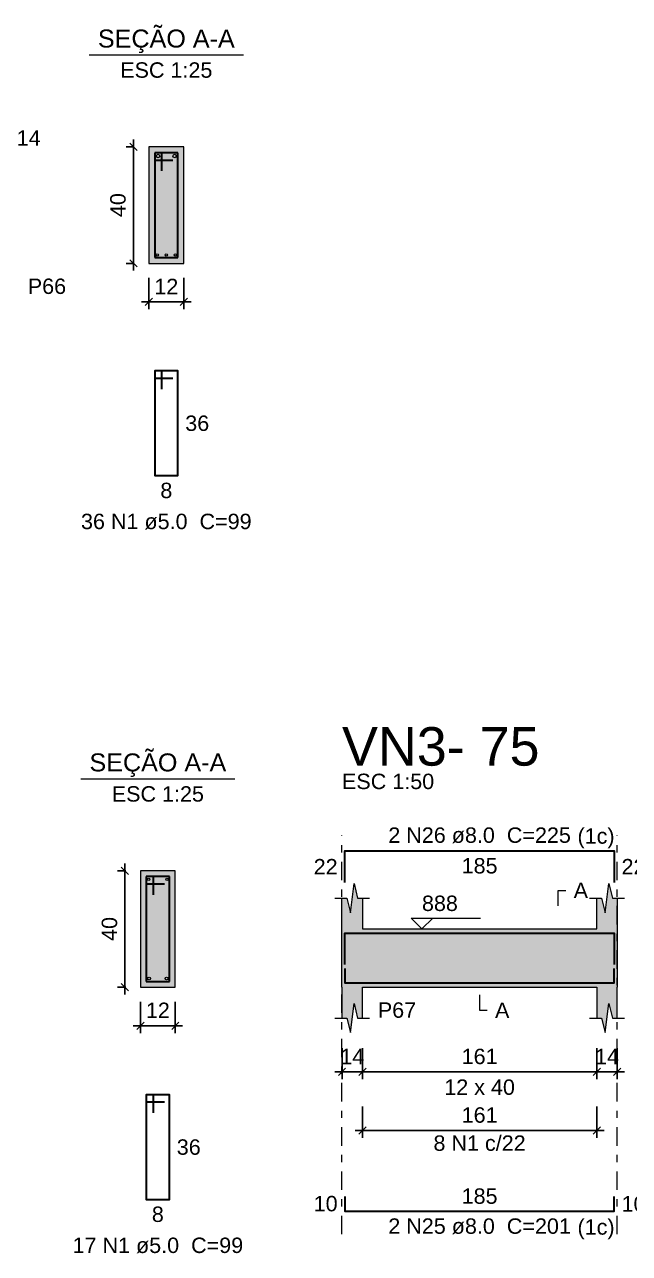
# Model space of a CAD drawing. Header units: millimetres. Extents: x -8 to 605, y -494 to 220.
# Drawn here: x 557.31 to 565.62, y -453.72 to -436.83 of the extents above; entities that cross this region are included whole.
import ezdxf

# ---------------------------------------------------------------- set-up
doc = ezdxf.new("R2010")
doc.units = ezdxf.units.MM
doc.header["$MEASUREMENT"] = 0
doc.linetypes.add('DASHDOT', pattern=[2.54, 1.27, -0.635, 0, -0.635])
doc.linetypes.add('NULL', pattern=[0])
for name, color, linetype, lineweight in [('Descrição da armadura', 7, 'Continuous', 0), ('DT-Barras na forma', 7, 'Continuous', 30), ('DT-Barras no corte', 5, 'Continuous', 5), ('DT-Barras rebatidas', 7, 'Continuous', 30), ('DT-Cotas', 7, 'Continuous', 5), ('DT-Forma', 5, 'Continuous', 5), ('DT-Hachura forma vigas', 252, 'Continuous', 5), ('DT-Hachura seção vigas', 252, 'Continuous', 5), ('DT-Pontilhado', 9, 'DASHDOT', 5), ('DT-Textos', 7, 'Continuous', 5), ('DT-Título', 5, 'Continuous', 20), ('Textos armaduras', 7, 'Continuous', 0)]:
    doc.layers.add(name, color=color, linetype=linetype, lineweight=lineweight)
doc.styles.add('Arial', font='arial.ttf')
doc.dimstyles.new('UM_25.000000', dxfattribs={"dimtxt": 0.18, "dimasz": 0.1, "dimexe": 0.1, "dimexo": 0.2, "dimgap": 0, "dimtad": 1, "dimtih": 1, "dimtoh": 1, "dimdec": 1, "dimlfac": 25, "dimzin": 0, "dimdsep": 46, "dimtxsty": 'Standard', "dimcen": 0.09, "dimdle": 0.1, "dimadec": 1, "dimazin": 2, "dimtfac": 1, "dimtdec": 4, "dimtofl": 0, "dimtmove": 0, "dimatfit": 3, "dimfxl": 1, "dimtolj": 1, "dimarcsym": 0})
doc.dimstyles.new('UM_50.000000', dxfattribs={"dimtxt": 0.18, "dimasz": 0.1, "dimexe": 0.1, "dimexo": 0.2, "dimgap": 0, "dimtad": 1, "dimtih": 1, "dimtoh": 1, "dimdec": 1, "dimlfac": 50, "dimzin": 0, "dimdsep": 46, "dimtxsty": 'Standard', "dimcen": 0.09, "dimdle": 0.1, "dimadec": 1, "dimazin": 2, "dimtfac": 1, "dimtdec": 4, "dimtofl": 0, "dimtmove": 0, "dimatfit": 3, "dimfxl": 1, "dimtolj": 1, "dimarcsym": 0})

# ---------------------------------------------------------------- blocks, each defined once
blk = doc.blocks.new('_Oblique')
at = {"color": 0, "linetype": 'ByBlock', "lineweight": -2}
blk.add_line((-0.5, -0.5), (0.5, 0.5), dxfattribs=at)
blk = doc.blocks.new('*D5129')
at = {"layer": 'Defpoints', "color": 0, "transparency": 16777216}
for p in [(558.803, -438.512), (559.014, -438.512), (559.014, -440.112)]:
    blk.add_point(p, dxfattribs=at)
at = {"layer": 'DT-Cotas', "color": 0, "lineweight": -2, "transparency": 16777216}
for p, q in [((558.803, -440.212), (558.803, -438.412)), ((558.814, -438.512), (558.703, -438.512)), ((558.814, -440.112), (558.703, -440.112))]:
    blk.add_line(p, q, dxfattribs=at)
at = {"layer": 'DT-Cotas', "color": 0, "lineweight": -2, "transparency": 16777216, "xscale": 0.1, "yscale": 0.1, "zscale": 0.1}
for p, rotation in [((558.803, -438.512), 90), ((558.803, -440.112), 270)]:
    blk.add_blockref('_Oblique', p, dxfattribs=dict(at, rotation=rotation))
at = {"layer": 'DT-Cotas', "color": 7, "transparency": 16777216, "insert": (558.591, -439.312), "char_height": 0.2118, "attachment_point": 5, "rotation": 90, "style": 'Arial'}
blk.add_mtext('\\A1;40', dxfattribs=at)
blk = doc.blocks.new('*D5130')
at = {"layer": 'Defpoints', "color": 0, "transparency": 16777216}
for p in [(559.014, -440.112), (559.494, -440.112), (559.494, -440.642)]:
    blk.add_point(p, dxfattribs=at)
at = {"layer": 'DT-Cotas', "color": 0, "lineweight": -2, "transparency": 16777216}
for p, q in [((559.014, -440.312), (559.014, -440.742)), ((559.494, -440.312), (559.494, -440.742)), ((558.914, -440.642), (559.594, -440.642))]:
    blk.add_line(p, q, dxfattribs=at)
at = {"layer": 'DT-Cotas', "color": 0, "lineweight": -2, "transparency": 16777216, "xscale": 0.1, "yscale": 0.1, "zscale": 0.1, "rotation": 180}
blk.add_blockref('_Oblique', (559.014, -440.642), dxfattribs=at)
at = {"layer": 'DT-Cotas', "color": 0, "lineweight": -2, "transparency": 16777216, "xscale": 0.1, "yscale": 0.1, "zscale": 0.1}
blk.add_blockref('_Oblique', (559.494, -440.642), dxfattribs=at)
at = {"layer": 'DT-Cotas', "color": 7, "transparency": 16777216, "insert": (559.254, -440.43), "char_height": 0.2118, "attachment_point": 5, "rotation": 0.0057, "style": 'Arial'}
blk.add_mtext('\\A1;12', dxfattribs=at)
blk = doc.blocks.new('*D5178')
at = {"layer": 'Defpoints', "color": 0, "transparency": 16777216}
for p in [(558.686, -448.458), (558.898, -448.458), (558.898, -450.058)]:
    blk.add_point(p, dxfattribs=at)
at = {"layer": 'DT-Cotas', "color": 0, "lineweight": -2, "transparency": 16777216}
for p, q in [((558.698, -448.458), (558.586, -448.458)), ((558.686, -450.158), (558.686, -448.358)), ((558.698, -450.058), (558.586, -450.058))]:
    blk.add_line(p, q, dxfattribs=at)
at = {"layer": 'DT-Cotas', "color": 0, "lineweight": -2, "transparency": 16777216, "xscale": 0.1, "yscale": 0.1, "zscale": 0.1}
for p, rotation in [((558.686, -448.458), 90), ((558.686, -450.058), 270)]:
    blk.add_blockref('_Oblique', p, dxfattribs=dict(at, rotation=rotation))
at = {"layer": 'DT-Cotas', "color": 7, "transparency": 16777216, "insert": (558.474, -449.258), "char_height": 0.2118, "attachment_point": 5, "rotation": 90, "style": 'Arial'}
blk.add_mtext('\\A1;40', dxfattribs=at)
blk = doc.blocks.new('*D5179')
at = {"layer": 'Defpoints', "color": 0, "transparency": 16777216}
for p in [(558.898, -450.058), (559.378, -450.058), (559.378, -450.588)]:
    blk.add_point(p, dxfattribs=at)
at = {"layer": 'DT-Cotas', "color": 0, "lineweight": -2, "transparency": 16777216}
for p, q in [((558.898, -450.258), (558.898, -450.688)), ((559.378, -450.258), (559.378, -450.688)), ((558.798, -450.588), (559.478, -450.588))]:
    blk.add_line(p, q, dxfattribs=at)
at = {"layer": 'DT-Cotas', "color": 0, "lineweight": -2, "transparency": 16777216, "xscale": 0.1, "yscale": 0.1, "zscale": 0.1, "rotation": 180}
blk.add_blockref('_Oblique', (558.898, -450.588), dxfattribs=at)
at = {"layer": 'DT-Cotas', "color": 0, "lineweight": -2, "transparency": 16777216, "xscale": 0.1, "yscale": 0.1, "zscale": 0.1}
blk.add_blockref('_Oblique', (559.378, -450.588), dxfattribs=at)
at = {"layer": 'DT-Cotas', "color": 7, "transparency": 16777216, "insert": (559.138, -450.376), "char_height": 0.2118, "attachment_point": 5, "rotation": 0.0057, "style": 'Arial'}
blk.add_mtext('\\A1;12', dxfattribs=at)
blk = doc.blocks.new('*D5182')
at = {"layer": 'Defpoints', "color": 0, "transparency": 16777216}
for p in [(561.668, -450.694), (561.948, -450.694), (561.948, -451.223)]:
    blk.add_point(p, dxfattribs=at)
at = {"layer": 'DT-Cotas', "color": 0, "lineweight": -2, "transparency": 16777216}
for p, q in [((561.668, -450.894), (561.668, -451.323)), ((561.948, -450.894), (561.948, -451.323)), ((561.568, -451.223), (562.048, -451.223))]:
    blk.add_line(p, q, dxfattribs=at)
at = {"layer": 'DT-Cotas', "color": 0, "lineweight": -2, "transparency": 16777216, "xscale": 0.1, "yscale": 0.1, "zscale": 0.1, "rotation": 180}
blk.add_blockref('_Oblique', (561.668, -451.223), dxfattribs=at)
at = {"layer": 'DT-Cotas', "color": 0, "lineweight": -2, "transparency": 16777216, "xscale": 0.1, "yscale": 0.1, "zscale": 0.1}
blk.add_blockref('_Oblique', (561.948, -451.223), dxfattribs=at)
at = {"layer": 'DT-Cotas', "color": 7, "transparency": 16777216, "insert": (561.808, -451.011), "char_height": 0.2118, "attachment_point": 5, "rotation": 0.0057, "style": 'Arial'}
blk.add_mtext('\\A1;14', dxfattribs=at)
blk = doc.blocks.new('*D5183')
at = {"layer": 'Defpoints', "color": 0, "transparency": 16777216}
for p in [(561.948, -450.694), (565.168, -450.694), (565.168, -451.223)]:
    blk.add_point(p, dxfattribs=at)
at = {"layer": 'DT-Cotas', "color": 0, "lineweight": -2, "transparency": 16777216}
for p, q in [((561.948, -450.894), (561.948, -451.323)), ((565.168, -450.894), (565.168, -451.323)), ((561.848, -451.223), (565.268, -451.223))]:
    blk.add_line(p, q, dxfattribs=at)
at = {"layer": 'DT-Cotas', "color": 0, "lineweight": -2, "transparency": 16777216, "xscale": 0.1, "yscale": 0.1, "zscale": 0.1, "rotation": 180}
blk.add_blockref('_Oblique', (561.948, -451.223), dxfattribs=at)
at = {"layer": 'DT-Cotas', "color": 0, "lineweight": -2, "transparency": 16777216, "xscale": 0.1, "yscale": 0.1, "zscale": 0.1}
blk.add_blockref('_Oblique', (565.168, -451.223), dxfattribs=at)
at = {"layer": 'DT-Cotas', "color": 7, "transparency": 16777216, "insert": (563.558, -451.011), "char_height": 0.2118, "attachment_point": 5, "rotation": 0.0057, "style": 'Arial'}
blk.add_mtext('\\A1;161', dxfattribs=at)
blk = doc.blocks.new('*D5184')
at = {"layer": 'Defpoints', "color": 0, "transparency": 16777216}
for p in [(565.168, -450.694), (565.448, -450.694), (565.448, -451.223)]:
    blk.add_point(p, dxfattribs=at)
at = {"layer": 'DT-Cotas', "color": 0, "lineweight": -2, "transparency": 16777216}
for p, q in [((565.168, -450.894), (565.168, -451.323)), ((565.448, -450.894), (565.448, -451.323)), ((565.068, -451.223), (565.548, -451.223))]:
    blk.add_line(p, q, dxfattribs=at)
at = {"layer": 'DT-Cotas', "color": 0, "lineweight": -2, "transparency": 16777216, "xscale": 0.1, "yscale": 0.1, "zscale": 0.1, "rotation": 180}
blk.add_blockref('_Oblique', (565.168, -451.223), dxfattribs=at)
at = {"layer": 'DT-Cotas', "color": 0, "lineweight": -2, "transparency": 16777216, "xscale": 0.1, "yscale": 0.1, "zscale": 0.1}
blk.add_blockref('_Oblique', (565.448, -451.223), dxfattribs=at)
at = {"layer": 'DT-Cotas', "color": 7, "transparency": 16777216, "insert": (565.308, -451.011), "char_height": 0.2118, "attachment_point": 5, "rotation": 0.0057, "style": 'Arial'}
blk.add_mtext('\\A1;14', dxfattribs=at)
blk = doc.blocks.new('*D5164')
at = {"layer": 'Defpoints', "color": 0, "transparency": 16777216}
for p in [(561.948, -451.498), (565.168, -451.498), (565.168, -452.028)]:
    blk.add_point(p, dxfattribs=at)
at = {"layer": 'DT-Cotas', "color": 0, "lineweight": -2, "transparency": 16777216}
for p, q in [((561.948, -451.698), (561.948, -452.128)), ((565.168, -451.698), (565.168, -452.128)), ((561.848, -452.028), (565.268, -452.028))]:
    blk.add_line(p, q, dxfattribs=at)
at = {"layer": 'DT-Cotas', "color": 0, "lineweight": -2, "transparency": 16777216, "xscale": 0.1, "yscale": 0.1, "zscale": 0.1, "rotation": 180}
blk.add_blockref('_Oblique', (561.948, -452.028), dxfattribs=at)
at = {"layer": 'DT-Cotas', "color": 0, "lineweight": -2, "transparency": 16777216, "xscale": 0.1, "yscale": 0.1, "zscale": 0.1}
blk.add_blockref('_Oblique', (565.168, -452.028), dxfattribs=at)
at = {"layer": 'DT-Cotas', "color": 7, "transparency": 16777216, "insert": (563.558, -451.816), "char_height": 0.2118, "attachment_point": 5, "rotation": 0.0057, "style": 'Arial'}
blk.add_mtext('\\A1;161', dxfattribs=at)

msp = doc.modelspace()

# ---------------------------------------------------------------- hatches: boundary and pattern name
at = {"layer": 'DT-Hachura forma vigas', "linetype": 'Continuous'}
msp.add_hatch(color=252, dxfattribs=at).paths.add_polyline_path([(565.4475, -450.4818), (565.4475, -450.0582), (565.4475, -449.2582), (565.4475, -448.8346), (565.3825, -448.8346), (565.3325, -448.6346), (565.2825, -449.0346), (565.2325, -448.8346), (565.1675, -448.8346), (565.1675, -449.2582), (561.9475, -449.2582), (561.9475, -448.8346), (561.8825, -448.8346), (561.8325, -448.6346), (561.7825, -449.0346), (561.7325, -448.8346), (561.6675, -448.8346), (561.6675, -449.2582), (561.6675, -450.0582), (561.6675, -450.4818), (561.7325, -450.4818), (561.7825, -450.6818), (561.8325, -450.2818), (561.8825, -450.4818), (561.9475, -450.4818), (561.9475, -450.0582), (565.1675, -450.0582), (565.1675, -450.4818), (565.2325, -450.4818), (565.2825, -450.6818), (565.3325, -450.2818), (565.3825, -450.4818), (565.4475, -450.4818)])
at = {"layer": 'DT-Hachura seção vigas', "linetype": 'Continuous'}
for points in [[(559.0145, -440.1122), (559.0145, -440.1122), (559.4945, -440.1122), (559.4945, -438.5122), (559.0145, -438.5122), (559.0145, -440.1122)], [(558.898, -450.0582), (558.898, -450.0582), (559.378, -450.0582), (559.378, -448.4582), (558.898, -448.4582), (558.898, -450.0582)]]:
    msp.add_hatch(color=252, dxfattribs=at).paths.add_polyline_path(points)

# ---------------------------------------------------------------- linework, layer by layer
at = {"layer": 'DT-Barras na forma'}
for p, q in [((559.1945, -438.5922), (559.0945, -438.5922)), ((559.0945, -438.5922), (559.0945, -440.0322)), ((559.4145, -438.5922), (559.0945, -438.5922)), ((559.0945, -438.5922), (559.0945, -438.6922)), ((559.1945, -438.8422), (559.1945, -438.5922)), ((559.4145, -440.0322), (559.4145, -438.5922)), ((559.0945, -438.6922), (559.3445, -438.6922)), ((559.0945, -440.0322), (559.4145, -440.0322)), ((559.078, -448.5382), (558.978, -448.5382)), ((558.978, -448.5382), (558.978, -449.9782)), ((559.298, -448.5382), (558.978, -448.5382)), ((558.978, -448.5382), (558.978, -448.6382)), ((559.078, -448.7882), (559.078, -448.5382)), ((559.298, -449.9782), (559.298, -448.5382)), ((558.978, -448.6382), (559.228, -448.6382)), ((558.978, -449.9782), (559.298, -449.9782))]:
    msp.add_line(p, q, dxfattribs=at)
for points in [[(561.7075, -449.7478), (561.7075, -449.3162), (565.4075, -449.3162), (565.4075, -449.7478)], [(561.7075, -449.8002), (561.7075, -450.0002), (565.4075, -450.0002), (565.4075, -449.8002)]]:
    msp.add_lwpolyline(points, dxfattribs=at)
at = {"layer": 'DT-Barras no corte'}
for centre, radius in [((559.1395, -438.6372), 0.025), ((559.3695, -438.6372), 0.025), ((559.1305, -439.9962), 0.016), ((559.2545, -439.9962), 0.016), ((559.3785, -439.9962), 0.016), ((559.014, -448.5742), 0.016), ((559.262, -448.5742), 0.016), ((559.018, -449.9382), 0.02), ((559.258, -449.9382), 0.02)]:
    msp.add_circle(centre, radius, dxfattribs=at)
at = {"layer": 'DT-Barras rebatidas'}
for points in [[(559.1945, -441.8389), (559.1945, -441.5889), (559.0945, -441.5889), (559.0945, -443.0289), (559.4145, -443.0289), (559.4145, -441.5889), (559.0945, -441.5889), (559.0945, -441.6889), (559.3445, -441.6889)], [(561.7075, -448.6182), (561.7075, -448.1866), (565.4075, -448.1866), (565.4075, -448.6182)], [(559.078, -451.7849), (559.078, -451.5349), (558.978, -451.5349), (558.978, -452.9749), (559.298, -452.9749), (559.298, -451.5349), (558.978, -451.5349), (558.978, -451.6349), (559.228, -451.6349)], [(561.7075, -452.9348), (561.7075, -453.1348), (565.4075, -453.1348), (565.4075, -452.9348)]]:
    msp.add_lwpolyline(points, dxfattribs=at)
at = {"layer": 'DT-Forma'}
for p, q in [((559.4945, -438.5122), (559.0145, -438.5122)), ((559.0145, -438.5122), (559.0145, -440.1122)), ((559.4945, -440.1122), (559.4945, -438.5122)), ((559.0145, -440.1122), (559.4945, -440.1122)), ((559.378, -448.4582), (558.898, -448.4582)), ((558.898, -448.4582), (558.898, -450.0582)), ((559.378, -450.0582), (559.378, -448.4582)), ((561.7825, -449.0346), (561.8325, -448.6346)), ((561.8325, -448.6346), (561.8825, -448.8346)), ((565.2825, -449.0346), (565.3325, -448.6346)), ((565.3325, -448.6346), (565.3825, -448.8346)), ((561.5675, -448.8346), (561.7325, -448.8346)), ((561.6675, -449.2582), (561.6675, -448.8346)), ((561.7325, -448.8346), (561.7825, -449.0346)), ((561.8825, -448.8346), (562.0475, -448.8346)), ((561.9475, -448.8346), (561.9475, -449.2582)), ((565.0675, -448.8346), (565.2325, -448.8346)), ((565.1675, -449.2582), (565.1675, -448.8346)), ((565.2325, -448.8346), (565.2825, -449.0346)), ((565.3825, -448.8346), (565.5475, -448.8346)), ((565.4475, -448.8346), (565.4475, -449.2582)), ((561.9475, -449.2582), (565.1675, -449.2582)), ((558.898, -450.0582), (559.378, -450.0582)), ((561.6675, -450.0582), (561.6675, -450.4818)), ((561.9475, -450.4818), (561.9475, -450.0582)), ((561.9475, -450.0582), (565.1675, -450.0582)), ((565.1675, -450.0582), (565.1675, -450.4818)), ((565.4475, -450.4818), (565.4475, -450.0582)), ((561.7825, -450.6818), (561.8325, -450.2818)), ((561.8325, -450.2818), (561.8825, -450.4818)), ((565.2825, -450.6818), (565.3325, -450.2818)), ((565.3325, -450.2818), (565.3825, -450.4818)), ((561.5675, -450.4818), (561.7325, -450.4818)), ((561.7325, -450.4818), (561.7825, -450.6818)), ((561.8825, -450.4818), (562.0475, -450.4818)), ((565.0675, -450.4818), (565.2325, -450.4818)), ((565.2325, -450.4818), (565.2825, -450.6818)), ((565.3825, -450.4818), (565.5475, -450.4818))]:
    msp.add_line(p, q, dxfattribs=at)
at = {"layer": 'DT-Forma', "linetype": 'Continuous'}
for p, q in [((561.6675, -450.0582), (561.6675, -449.2582)), ((565.4475, -449.2582), (565.4475, -450.0582))]:
    msp.add_line(p, q, dxfattribs=at)
at = {"layer": 'DT-Pontilhado', "ltscale": 0.2}
for p, q in [((561.6675, -453.4525), (561.6675, -447.9748)), ((565.4475, -453.4525), (565.4475, -447.9748))]:
    msp.add_line(p, q, dxfattribs=at)
at = {"layer": 'DT-Textos'}
for p, q in [((558.1955, -437.2473), (560.3135, -437.2473)), ((558.079, -447.1933), (560.197, -447.1933))]:
    msp.add_line(p, q, dxfattribs=at)
for points in [[(564.638, -448.9405), (564.638, -448.7287), (564.7439, -448.7287)], [(562.9135, -449.1099), (562.7653, -449.2582), (562.617, -449.1099), (563.5701, -449.1099)], [(563.5575, -450.1641), (563.5575, -450.3759), (563.6634, -450.3759)]]:
    msp.add_lwpolyline(points, dxfattribs=at)

# ---------------------------------------------------------------- texts
at = {"layer": 'Descrição da armadura', "linetype": 'NULL', "char_height": 0.2118, "attachment_point": 8, "line_spacing_factor": 0.9, "style": 'Arial'}
for s, insert, width in [('36 N1 ø5.0  C=99', (559.2543, -443.7698), 4.686721), ('2 N26 ø8.0  C=225', (563.5577, -448.0803), 5.015721), ('8 N1 c/22', (563.5575, -452.3096), 2.53256), ('2 N25 ø8.0  C=201', (563.5577, -453.4523), 5.015721), ('17 N1 ø5.0  C=99', (559.1384, -453.7163), 4.686721)]:
    msp.add_mtext(s, dxfattribs=dict(at, insert=insert, width=width))
at = {"layer": 'DT-Textos', "linetype": 'NULL', "line_spacing_factor": 0.798, "style": 'Arial'}
for s, insert, char_height, width, attachment_point in [('SEÇÃO A-A', (559.2543, -437.2227), 0.2471, 3.760741, 8), ('ESC 1:25', (559.2543, -437.5648), 0.2118, 2.532883, 8), ('P66', (557.3513, -440.5358), 0.2118, 1.052866, 7), ('SEÇÃO A-A', (559.1384, -447.1692), 0.2471, 3.760741, 8), ('ESC 1:50', (561.6677, -447.3393), 0.2118, 2.532883, 7), ('ESC 1:25', (559.1384, -447.5113), 0.2118, 2.532883, 8), ('(1c)', (564.9027, -448.1502), 0.2118, 1.018965, 7), ('A', (564.8497, -448.8343), 0.2118, 0.394865, 7), ('888', (562.7657, -449.0143), 0.2118, 0.987001, 7), ('P67', (562.1597, -450.4813), 0.2118, 1.052866, 7), ('A', (563.7697, -450.4813), 0.2118, 0.394865, 7), ('12 x 40', (563.5577, -451.5403), 0.2118, 1.940747, 8), ('(1c)', (564.9027, -453.5222), 0.2118, 1.018965, 7)]:
    msp.add_mtext(s, dxfattribs=dict(at, insert=insert, char_height=char_height, width=width, attachment_point=attachment_point))
at = {"layer": 'DT-Título', "linetype": 'NULL', "insert": (561.6677, -447.0215), "char_height": 0.5295, "width": 5.426568, "attachment_point": 7, "line_spacing_factor": 0.798, "style": 'Arial'}
msp.add_mtext('VN3- 75', dxfattribs=at)
at = {"layer": 'Textos armaduras', "linetype": 'NULL', "char_height": 0.2118, "line_spacing_factor": 0.9, "style": 'Arial'}
for s, insert, width, attachment_point in [('14', (557.1993, -438.2829), 1.058001, 1), ('36', (559.5145, -442.203), 1.058001, 1), ('8', (559.2545, -443.1262), 0.729, 2), ('22', (561.6075, -448.5083), 1.058001, 9), ('185', (563.5575, -448.2839), 1.387001, 2), ('22', (565.5075, -448.2965), 1.058001, 1), ('36', (559.398, -452.149), 1.058001, 1), ('185', (563.5575, -453.0375), 1.387001, 8), ('10', (561.6075, -453.1407), 1.058001, 9), ('10', (565.5075, -452.9289), 1.058001, 1), ('8', (559.138, -453.0722), 0.729, 2)]:
    msp.add_mtext(s, dxfattribs=dict(at, insert=insert, width=width, attachment_point=attachment_point))

# ---------------------------------------------------------------- dimensions: what is measured, and where the dimension line sits
at = {"layer": 'DT-Cotas'}
for base, p1, p2, picture, middle in [((558.8027, -438.5122), (559.0145, -440.1122), (559.0145, -438.5122), '*D5129', (558.5909, -439.3122)), ((558.6862, -448.4582), (558.898, -450.0582), (558.898, -448.4582), '*D5178', (558.4744, -449.2582))]:
    dim = msp.add_linear_dim(base=base, p1=p1, p2=p2, angle=90, dimstyle='UM_25.000000', override={"dimtxt": 0.2118, "dimasz": 0.1, "dimexe": 0.1, "dimexo": 0.2, "dimtad": 1, "dimtih": 0, "dimtoh": 0, "dimdec": 1, "dimlfac": 25, "dimzin": 8, "dimtxsty": 'Arial', "dimblk": 'Oblique', "dimblk1": 'Oblique', "dimblk2": 'Oblique', "dimsah": 1, "dimdle": 0.1, "dimse1": 0, "dimse2": 0, "dimclrt": 7, "dimadec": 1, "dimazin": 3, "dimtmove": 2, "dimldrblk": 'Oblique'}, dxfattribs=at)
    dim.commit()
    dim.dimension.update_dxf_attribs({"geometry": picture, "text_midpoint": middle, "dimtype": 160, "text_rotation": 90})
for base, p1, p2, dimstyle, override, picture, middle in [((559.4945, -440.6417), (559.0145, -440.1122), (559.4945, -440.1122), 'UM_25.000000', {"dimtxt": 0.2118, "dimasz": 0.1, "dimexe": 0.1, "dimexo": 0.2, "dimtad": 1, "dimtih": 0, "dimtoh": 0, "dimdec": 1, "dimlfac": 25, "dimzin": 8, "dimtxsty": 'Arial', "dimblk": 'Oblique', "dimblk1": 'Oblique', "dimblk2": 'Oblique', "dimsah": 1, "dimdle": 0.1, "dimse1": 0, "dimse2": 0, "dimclrt": 7, "dimadec": 1, "dimazin": 3, "dimtmove": 2, "dimldrblk": 'Oblique'}, '*D5130', (559.2545, -440.4299)), ((559.378, -450.5877), (558.898, -450.0582), (559.378, -450.0582), 'UM_25.000000', {"dimtxt": 0.2118, "dimasz": 0.1, "dimexe": 0.1, "dimexo": 0.2, "dimtad": 1, "dimtih": 0, "dimtoh": 0, "dimdec": 1, "dimlfac": 25, "dimzin": 8, "dimtxsty": 'Arial', "dimblk": 'Oblique', "dimblk1": 'Oblique', "dimblk2": 'Oblique', "dimsah": 1, "dimdle": 0.1, "dimse1": 0, "dimse2": 0, "dimclrt": 7, "dimadec": 1, "dimazin": 3, "dimtmove": 2, "dimldrblk": 'Oblique'}, '*D5179', (559.138, -450.3759)), ((561.9475, -451.2231), (561.6675, -450.6936), (561.9475, -450.6936), 'UM_50.000000', {"dimtxt": 0.2118, "dimasz": 0.1, "dimexe": 0.1, "dimexo": 0.2, "dimtad": 1, "dimtih": 0, "dimtoh": 0, "dimdec": 1, "dimlfac": 50, "dimzin": 8, "dimtxsty": 'Arial', "dimblk": 'Oblique', "dimblk1": 'Oblique', "dimblk2": 'Oblique', "dimsah": 1, "dimdle": 0.1, "dimse1": 0, "dimse2": 0, "dimclrt": 7, "dimadec": 1, "dimazin": 3, "dimtmove": 2, "dimldrblk": 'Oblique'}, '*D5182', (561.8075, -451.0113)), ((565.1675, -451.2231), (561.9475, -450.6936), (565.1675, -450.6936), 'UM_50.000000', {"dimtxt": 0.2118, "dimasz": 0.1, "dimexe": 0.1, "dimexo": 0.2, "dimtad": 1, "dimtih": 0, "dimtoh": 0, "dimdec": 1, "dimlfac": 50, "dimzin": 8, "dimtxsty": 'Arial', "dimblk": 'Oblique', "dimblk1": 'Oblique', "dimblk2": 'Oblique', "dimsah": 1, "dimdle": 0.1, "dimse1": 0, "dimse2": 0, "dimclrt": 7, "dimadec": 1, "dimazin": 3, "dimtmove": 2, "dimldrblk": 'Oblique'}, '*D5183', (563.5575, -451.0113)), ((565.4475, -451.2231), (565.1675, -450.6936), (565.4475, -450.6936), 'UM_50.000000', {"dimtxt": 0.2118, "dimasz": 0.1, "dimexe": 0.1, "dimexo": 0.2, "dimtad": 1, "dimtih": 0, "dimtoh": 0, "dimdec": 1, "dimlfac": 50, "dimzin": 8, "dimtxsty": 'Arial', "dimblk": 'Oblique', "dimblk1": 'Oblique', "dimblk2": 'Oblique', "dimsah": 1, "dimdle": 0.1, "dimse1": 0, "dimse2": 0, "dimclrt": 7, "dimadec": 1, "dimazin": 3, "dimtmove": 2, "dimldrblk": 'Oblique'}, '*D5184', (565.3075, -451.0113)), ((565.1675, -452.0279), (561.9475, -451.4984), (565.1675, -451.4984), 'UM_50.000000', {"dimtxt": 0.2118, "dimasz": 0.1, "dimexe": 0.1, "dimexo": 0.2, "dimtad": 1, "dimtih": 0, "dimtoh": 0, "dimdec": 1, "dimlfac": 50, "dimzin": 8, "dimtxsty": 'Arial', "dimblk": 'Oblique', "dimblk1": 'Oblique', "dimblk2": 'Oblique', "dimsah": 1, "dimdle": 0.1, "dimse1": 0, "dimse2": 0, "dimclrt": 7, "dimadec": 1, "dimazin": 3, "dimtmove": 2, "dimldrblk": 'Oblique'}, '*D5164', (563.5575, -451.8161))]:
    dim = msp.add_linear_dim(base=base, p1=p1, p2=p2, dimstyle=dimstyle, override=override, dxfattribs=at)
    dim.commit()
    dim.dimension.update_dxf_attribs({"geometry": picture, "text_midpoint": middle, "dimtype": 160, "text_rotation": 0.00573})

doc.saveas('drawing.dxf')
